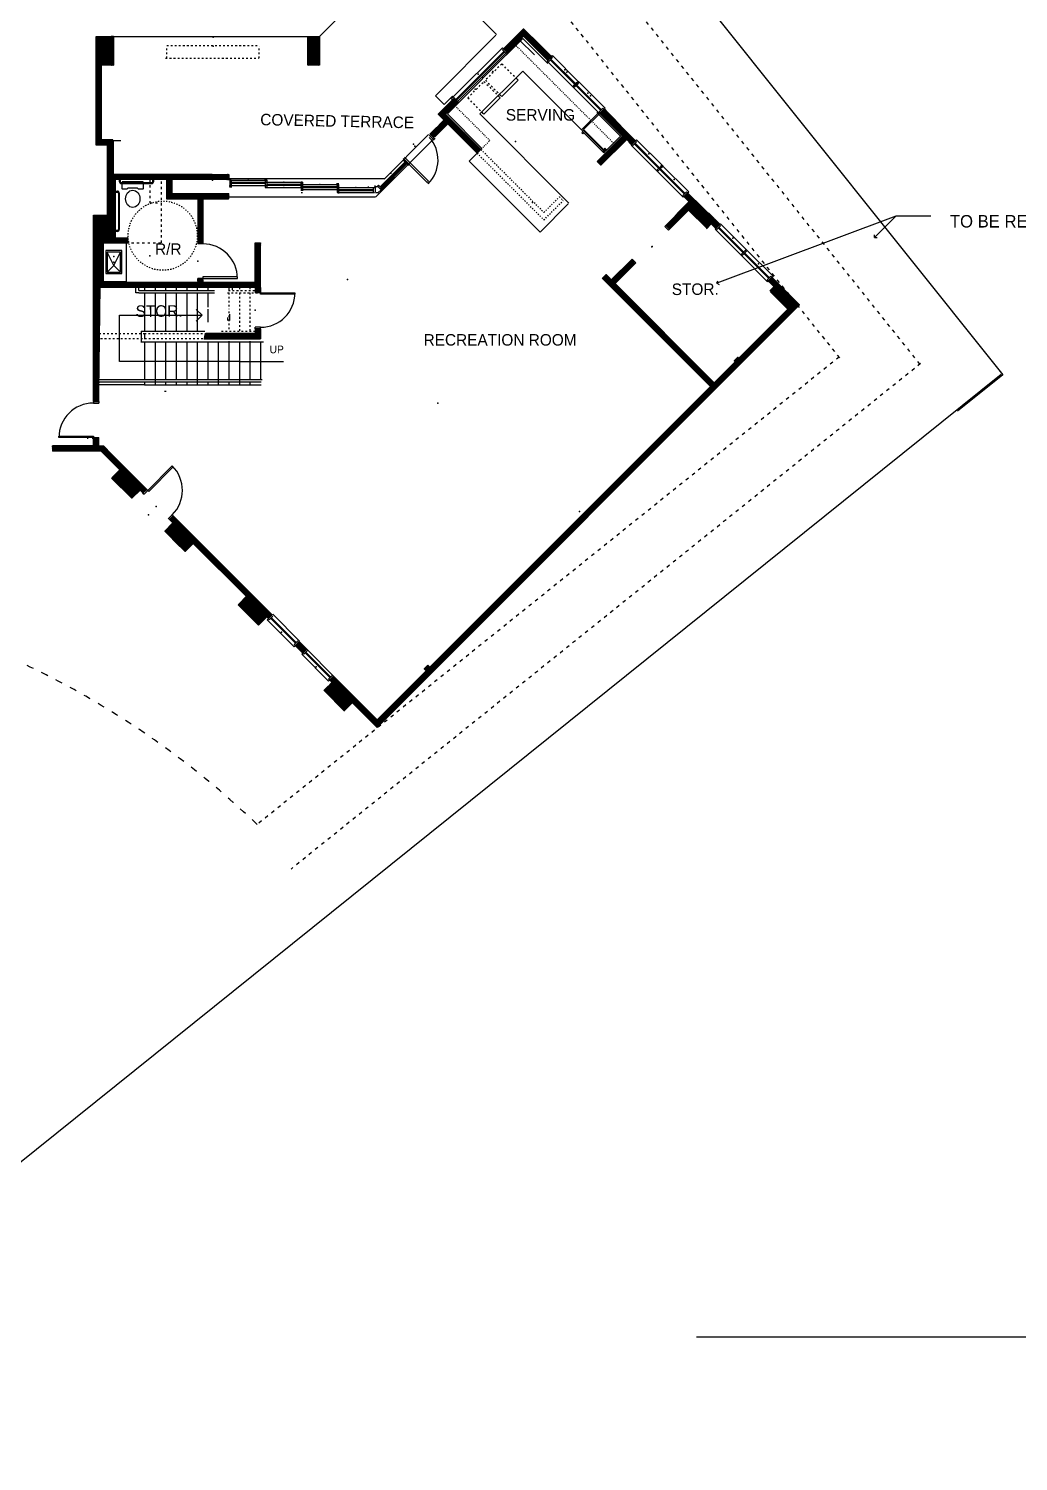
# Model space of a CAD drawing. Extents: x -92740 to -63661, y -15771 to -4391.
# Drawn here: x -70181 to -69149, y -7957 to -6462 of the extents above; entities that cross this region are included whole.
import ezdxf
from ezdxf.enums import TextEntityAlignment as Align

# ---------------------------------------------------------------- set-up
doc = ezdxf.new("R2010")
doc.units = 0
doc.header["$MEASUREMENT"] = 0
doc.linetypes.add('Dashed', pattern=[1, 0.3, -0.4, 0.3])
for name, color, linetype in [('1NOTES', 2, 'Continuous'), ('2NOTES', 1, 'Continuous'), ('B1NOTES', 2, 'Continuous'), ('B1PF', 5, 'Continuous'), ('B1WALLFILL', 1, 'Continuous'), ('B2CABINETS', 3, 'Continuous'), ('B2WALLFILL', 1, 'Continuous'), ('B2WINDOWS', 5, 'Continuous'), ('EXCABINETS', 8, 'Continuous'), ('EXDOORS', 3, 'Continuous'), ('EXWALLS', 1, 'Continuous'), ('EXWINDOW', 5, 'Continuous'), ('NEWALLS1', 1, 'Continuous'), ('NEWINDOW1', 5, 'Continuous'), ('PROPERTY LINES', 1, 'Continuous'), ('SETBACKS', 13, 'Continuous')]:
    doc.layers.add(name, color=color, linetype=linetype)
doc.styles.add('DCADTXTSTYLE1', font='AVG_TP')
doc.linetypes.add('PROPLINE', pattern='A,0,-1,[5,NGUYEN AD.shx,S=0.003774,R=0,X=-1,Y=0],0', length=1)
pattern_1 = [(45, (0, 0), (-0.11048543456, 0.11048543456), []), (-45, (0, 0), (0.11048543456, 0.11048543456), [])]

msp = doc.modelspace()

# ---------------------------------------------------------------- hatches: boundary and pattern name
at = {"layer": 'B1WALLFILL', "linetype": 'Continuous', "ltscale": 12}
h = msp.add_hatch(dxfattribs=at)
h.set_pattern_fill('ansi37', color=1, scale=0.15625, style=0, pattern_type=2)
h.set_pattern_definition(pattern_1)
h.paths.add_polyline_path([(-69939.5, -6686), (-69945, -6686), (-69945, -6727), (-69999.5, -6727), (-69999.5, -6724.5), (-70005, -6724.5), (-70005, -6727), (-70104, -6727), (-70104, -6686), (-70078, -6686), (-70078, -6681), (-70091, -6681), (-70091, -6620), (-70037.5, -6620), (-70037.5, -6640), (-70005, -6640), (-70005, -6685.5), (-69999.5, -6685.5), (-69999.5, -6640), (-69972.5, -6640), (-69972.5, -6634.5), (-70032, -6634.5), (-70032, -6620), (-69972.5, -6620), (-69972.5, -6614.5), (-70093.5, -6614.5), (-70093.5, -6578.5), (-70105.5, -6578.5), (-70105.5, -6500.5), (-70108, -6500.5), (-70108, -6470.5), (-70111, -6470.5), (-70111, -6584), (-70099, -6584), (-70099, -6657), (-70113.8, -6657), (-70113.8, -6851.5), (-70108.3, -6851.5), (-70106.8, -6732.5), (-69945, -6732.5), (-69945, -6736.5), (-69939.5, -6736.5)], flags=0)
h = msp.add_hatch(dxfattribs=at)
h.set_pattern_fill('ansi37', color=1, scale=0.15625, style=0, pattern_type=2)
h.set_pattern_definition(pattern_1)
h.paths.add_polyline_path([(-70108, -6470.5), (-70096, -6470.5), (-70096, -6500.5), (-70108, -6500.5)], flags=0)
h = msp.add_hatch(dxfattribs=at)
h.set_pattern_fill('ansi37', color=1, scale=0.15625, style=0, pattern_type=2)
h.set_pattern_definition(pattern_1)
h.paths.add_polyline_path([(-70096.5, -6470.5), (-70093, -6470.5), (-70093, -6500.5), (-70096.5, -6500.5)], flags=0)
h = msp.add_hatch(dxfattribs=at)
h.set_pattern_fill('ansi37', color=1, scale=0.15625, style=0, pattern_type=2)
h.set_pattern_definition(pattern_1)
h.paths.add_polyline_path([(-69890, -6470.5), (-69878, -6470.5), (-69878, -6500.5), (-69890, -6500.5)], flags=0)
h = msp.add_hatch(dxfattribs=at)
h.set_pattern_fill('ansi37', color=1, scale=0.15625, style=0, pattern_type=2)
h.set_pattern_definition(pattern_1)
h.paths.add_polyline_path([(-69635.9, -6491.7), (-69665, -6462.5), (-69685.9, -6483.5), (-69682, -6487.4), (-69664.8, -6470.2), (-69639.5, -6495.5)], flags=0)
h = msp.add_hatch(dxfattribs=at)
h.set_pattern_fill('ansi37', color=1, scale=0.15625, style=0, pattern_type=2)
h.set_pattern_definition(pattern_1)
h.paths.add_polyline_path([(-69685.9, -6483.5), (-69682.8, -6487.2)], flags=0)
h = msp.add_hatch(dxfattribs=at)
h.set_pattern_fill('ansi37', color=1, scale=0.15625, style=0, pattern_type=2)
h.set_pattern_definition(pattern_1)
h.paths.add_polyline_path([(-69685.9, -6483.5), (-69682.8, -6487.2)], flags=0)
h = msp.add_hatch(dxfattribs=at)
h.set_pattern_fill('ansi37', color=1, scale=0.15625, style=0, pattern_type=2)
h.set_pattern_definition(pattern_1)
h.paths.add_polyline_path([(-69740, -6537.5), (-69698, -6503.3)], flags=0)
h = msp.add_hatch(dxfattribs=at)
h.set_pattern_fill('ansi37', color=1, scale=0.15625, style=0, pattern_type=2)
h.set_pattern_definition(pattern_1)
h.paths.add_polyline_path([(-69738.5, -6536.1), (-69754.1, -6551.7), (-69748, -6557.8), (-69762.6, -6572.4), (-69759, -6576), (-69744, -6561), (-69714, -6591), (-69710.2, -6587.8), (-69746.3, -6551.7), (-69734.8, -6540.2)], flags=0)
h = msp.add_hatch(dxfattribs=at)
h.set_pattern_fill('ansi37', color=1, scale=0.15625, style=0, pattern_type=2)
h.set_pattern_definition(pattern_1)
h.paths.add_polyline_path([(-69580.6, -6546), (-69585, -6550.4), (-69561.2, -6574.1), (-69588.2, -6601.1), (-69584.4, -6605), (-69557.4, -6578), (-69552.4, -6583.7), (-69548.4, -6579.6)], flags=0)
h = msp.add_hatch(dxfattribs=at)
h.set_pattern_fill('ansi37', color=1, scale=0.15625, style=0, pattern_type=2)
h.set_pattern_definition(pattern_1)
h.paths.add_polyline_path([(-69493.8, -6633.8), (-69460, -6666.5), (-69464.4, -6670.9), (-69469.2, -6666.1), (-69473.8, -6670.7), (-69496.3, -6648.3), (-69492.1, -6643.2), (-69497.7, -6637.7)], flags=0)
h = msp.add_hatch(dxfattribs=at)
h.set_pattern_fill('ansi37', color=1, scale=0.15625, style=0, pattern_type=2)
h.set_pattern_definition(pattern_1)
h.paths.add_polyline_path([(-69516.6, -6667.7), (-69512.8, -6671.6), (-69493.1, -6651.9), (-69496, -6648), (-69492.4, -6642.9)], flags=0)
h = msp.add_hatch(dxfattribs=at)
h.set_pattern_fill('ansi37', color=1, scale=0.15625, style=0, pattern_type=2)
h.set_pattern_definition(pattern_1)
h.paths.add_polyline_path([(-69863.6, -7138.2), (-69867.2, -7141.8), (-69865, -7144.5), (-69873.2, -7152.8), (-69852.1, -7173.9), (-69843.6, -7165.4), (-69817.8, -7191.3), (-69377.1, -6750.6), (-69405.8, -6721.8), (-69409.7, -6725.7), (-69403.6, -6731.8), (-69407.9, -6736.1), (-69389.4, -6755.1), (-69466.1, -6831.9), (-69569.6, -6728.4), (-69548.9, -6707.7), (-69552.2, -6703.3), (-69573.5, -6724.5), (-69578.8, -6718.9), (-69582.7, -6722.7), (-69582.9, -6722.9), (-69470, -6835.8), (-69817.8, -7183.5)], flags=0)
h = msp.add_hatch(dxfattribs=at)
h.set_pattern_fill('ansi37', color=1, scale=0.15625, style=0, pattern_type=2)
h.set_pattern_definition(pattern_1)
h.paths.add_polyline_path([(-69945, -6775.5), (-69945, -6780.5), (-69997, -6780.5), (-69998.3, -6786), (-69939.5, -6786), (-69939.5, -6775.5)], flags=0)
h = msp.add_hatch(dxfattribs=at)
h.set_pattern_fill('ansi37', color=1, scale=0.15625, style=0, pattern_type=2)
h.set_pattern_definition(pattern_1)
h.paths.add_polyline_path([(-70156.5, -6897.8), (-70113.8, -6897.8), (-70113.8, -6890.5), (-70108.3, -6890.5), (-70108.5, -6897.8), (-70103.4, -6897.8), (-70058.2, -6943.1), (-70062.1, -6946.9), (-70065.1, -6943.9), (-70073.6, -6952.4), (-70094.5, -6931), (-70086.3, -6922.8), (-70105.7, -6903.3), (-70156.5, -6903.3)], flags=0)
h = msp.add_hatch(dxfattribs=at)
h.set_pattern_fill('ansi37', color=1, scale=0.15625, style=0, pattern_type=2)
h.set_pattern_definition(pattern_1)
h.paths.add_polyline_path([(-70030.6, -6970.7), (-70034.4, -6974.6), (-70030.9, -6978.1), (-70039.4, -6986.7), (-70018.1, -7007.9), (-70009.6, -6999.4), (-69954.2, -7054.8), (-69962.7, -7063.4), (-69941.4, -7084.6), (-69932.9, -7076.1), (-69931.2, -7077.8), (-69927.3, -7074)], flags=0)
at = {"layer": 'B2WALLFILL', "linetype": 'Continuous', "ltscale": 12}
h = msp.add_hatch(dxfattribs=at)
h.set_pattern_fill('ansi37', color=1, scale=0.15625, style=0, pattern_type=2)
h.set_pattern_definition(pattern_1)
h.paths.add_polyline_path([(-70111.5, -6470.5), (-70120.5, -6470.5)], flags=0)
h = msp.add_hatch(dxfattribs=at)
h.set_pattern_fill('ansi37', color=1, scale=0.15625, style=0, pattern_type=2)
h.set_pattern_definition(pattern_1)
h.paths.add_polyline_path([(-69863.3, -7137.9), (-69867.2, -7141.8), (-69865, -7144.5), (-69873.2, -7152.8), (-69852.1, -7173.9), (-69843.6, -7165.4), (-69817.8, -7191.3), (-69377.1, -6750.6), (-69405.8, -6721.8), (-69409.7, -6725.7), (-69403.6, -6731.8), (-69407.9, -6736.1), (-69389.4, -6755.1), (-69440.4, -6806.1), (-69441.4, -6805.1), (-69445.3, -6808.9), (-69444.3, -6810), (-69762.8, -7128.6), (-69764.9, -7126.5), (-69768.8, -7130.4), (-69766.7, -7132.4), (-69817.8, -7183.5)], flags=0)
h = msp.add_hatch(dxfattribs=at)
h.set_pattern_fill('ansi37', color=1, scale=0.15625, style=0, pattern_type=2)
h.set_pattern_definition(pattern_1)
h.paths.add_polyline_path([(-69899.3, -7101.9), (-69903.2, -7105.8), (-69895.2, -7113.8), (-69891.3, -7109.9)], flags=0)

# ---------------------------------------------------------------- linework, layer by layer
at = {"layer": 'B1NOTES', "color": 2, "linetype": 'Continuous', "ltscale": 12}
for p, q in [((-69276.5, -6658), (-69463.5, -6728)), ((-69276.5, -6658), (-69299, -6680.5)), ((-69240, -6658), (-69276.5, -6658))]:
    msp.add_line(p, q, dxfattribs=at)
at = {"layer": 'B1NOTES', "color": 1, "linetype": 'Continuous', "ltscale": 12}
for p, q in [((-69299, -6680.5), (-69299, -6677.7)), ((-69299, -6680.5), (-69296.2, -6680.5)), ((-69463.5, -6728), (-69462.3, -6725.4)), ((-69463.5, -6728), (-69460.9, -6729.2))]:
    msp.add_line(p, q, dxfattribs=at)
at = {"layer": 'B1PF', "color": 5, "linetype": 'Dashed', "ltscale": 6}
for p, q in [((-69687.8, -6499.2), (-69704.8, -6516.2)), ((-69671.5, -6515.5), (-69687.8, -6499.2)), ((-69723.3, -6534.7), (-69706.3, -6517.7)), ((-69706.3, -6517.7), (-69690, -6534)), ((-69704.8, -6516.2), (-69688.5, -6532.5)), ((-69707, -6551), (-69723.3, -6534.7))]:
    msp.add_line(p, q, dxfattribs=at)
at = {"layer": 'B1PF', "color": 5, "linetype": 'Continuous', "ltscale": 2.0004}
for p, q in [((-69670.8, -6516.2), (-69671.5, -6515.5)), ((-69687.8, -6533.2), (-69670.8, -6516.2)), ((-69689.3, -6534.7), (-69706.3, -6551.7)), ((-69690, -6534), (-69689.3, -6534.7)), ((-69688.5, -6532.5), (-69687.8, -6533.2)), ((-69706.3, -6551.7), (-69707, -6551))]:
    msp.add_line(p, q, dxfattribs=at)
at = {"layer": 'B1PF', "color": 5, "linetype": 'Continuous', "ltscale": 12}
for p, q in [((-69602.4, -6567.8), (-69585.4, -6550.9)), ((-69585.4, -6550.9), (-69562.8, -6573.5)), ((-69603.1, -6570), (-69604.1, -6571)), ((-69604.1, -6571), (-69603.1, -6572.1)), ((-69603.8, -6569.3), (-69602.9, -6568.4)), ((-69581.1, -6591.9), (-69603.8, -6569.3)), ((-69603.1, -6572.1), (-69602, -6571)), ((-69602.9, -6568.4), (-69581.6, -6589.7)), ((-69602.4, -6567.8), (-69581.5, -6588.7)), ((-69601.6, -6568.6), (-69602.2, -6569.1)), ((-69562.8, -6573.5), (-69579.7, -6590.5)), ((-69581.1, -6588.4), (-69581.8, -6590.5)), ((-69581.8, -6590.5), (-69581.1, -6591.2)), ((-69580.1, -6587.3), (-69581.1, -6588.4)), ((-69581.1, -6591.2), (-69578.7, -6588.7)), ((-69578.7, -6588.7), (-69580.1, -6587.3)), ((-69580.1, -6590.1), (-69579.7, -6590.5)), ((-69580.3, -6591), (-69581.1, -6591.9)), ((-69580.6, -6590.7), (-69580.3, -6591)), ((-70084, -6694), (-70101, -6694)), ((-70101, -6694), (-70101, -6718)), ((-70084, -6718), (-70084, -6694)), ((-70085.5, -6695.5), (-70099.5, -6695.5)), ((-70099.5, -6695.5), (-70099.5, -6716.5)), ((-70092.5, -6709.5), (-70099.5, -6695.5)), ((-70099.5, -6716.5), (-70092.5, -6709.5)), ((-70092.5, -6709.5), (-70085.5, -6695.5)), ((-70092.5, -6709.5), (-70086.5, -6715.5)), ((-70085.5, -6716.5), (-70085.5, -6695.5)), ((-70101, -6718), (-70084, -6718)), ((-70099.5, -6716.5), (-70085.5, -6716.5))]:
    msp.add_line(p, q, dxfattribs=at)
at = {"layer": 'B1PF', "color": 5, "linetype": 'Continuous', "ltscale": 2.0004}
for p in [(-69697, -6507), (-69715.5, -6525.5)]:
    msp.add_point(p, dxfattribs=at)
at = {"layer": 'B1PF', "color": 5, "linetype": 'Continuous', "ltscale": 2}
for p in [(-69573.4, -6561.5), (-69655.8, -6643.9)]:
    msp.add_point(p, dxfattribs=at)
at = {"layer": 'B1PF', "color": 5, "linetype": 'Continuous', "ltscale": 12}
msp.add_point((-70092.5, -6700), dxfattribs=at)
at = {"layer": 'B1WALLFILL', "color": 1, "linetype": 'Continuous', "ltscale": 12}
msp.add_line((-69653.6, -6489.9), (-69669.1, -6474.4), dxfattribs=at)
at = {"layer": 'B1WALLFILL', "color": 8, "linetype": 'Continuous', "ltscale": 12}
for p, q in [((-70069.5, -6738), (-70069.5, -6732.5)), ((-70066.5, -6738), (-70069.5, -6738)), ((-70066.5, -6735.5), (-70066.5, -6732.5)), ((-70064, -6778), (-70064, -6788.5))]:
    msp.add_line(p, q, dxfattribs=at)
at = {"layer": 'B1WALLFILL', "color": 2, "linetype": 'Continuous', "ltscale": 12}
msp.add_line((-69961.5, -6809.5), (-69915.5, -6809.5), dxfattribs=at)
at = {"layer": 'B2CABINETS', "color": 3, "linetype": 'Continuous', "ltscale": 12}
for p, q in [((-70079.4, -6686.4), (-70103.5, -6686.4)), ((-70103.5, -6687), (-70103.5, -6726.2)), ((-70079.4, -6726.2), (-70079.4, -6687)), ((-70103.5, -6726.2), (-70079.4, -6726.2))]:
    msp.add_line(p, q, dxfattribs=at)
at = {"layer": 'B2CABINETS', "color": 10, "linetype": 'Dashed', "ltscale": 4}
msp.add_circle((-70041.5, -6678.4), 36.1, dxfattribs=at)
at = {"layer": 'B2WALLFILL', "color": 1, "linetype": 'Dashed', "ltscale": 6}
for p in [(-69989, -6480.7), (-69988.7, -6471.5)]:
    msp.add_point(p, dxfattribs=at)
at = {"layer": 'B2WINDOWS', "color": 5, "linetype": 'Continuous', "ltscale": 12}
for p, q in [((-69639.8, -6495.6), (-69640.5, -6496.3)), ((-69640.5, -6496.3), (-69612.9, -6523.9)), ((-69638.8, -6496.6), (-69639.8, -6495.6)), ((-69634.9, -6492.7), (-69638.8, -6496.6)), ((-69637.2, -6495), (-69611.7, -6520.5)), ((-69636.5, -6494.3), (-69610.9, -6519.8)), ((-69635.9, -6491.7), (-69634.9, -6490.6)), ((-69634.9, -6492.7), (-69635.9, -6491.7)), ((-69634.9, -6490.6), (-69607.2, -6518.2)), ((-69612.8, -6522.6), (-69613.5, -6523.3)), ((-69613.5, -6523.3), (-69585.7, -6551.1)), ((-69609.4, -6518.2), (-69613.2, -6522.1)), ((-69613.2, -6522.1), (-69612.2, -6523.2)), ((-69612.2, -6523.2), (-69612.9, -6523.9)), ((-69611.7, -6523.6), (-69612.8, -6522.6)), ((-69607.8, -6519.8), (-69611.7, -6523.6)), ((-69610.1, -6522), (-69584.5, -6547.7)), ((-69609.4, -6518.2), (-69608.3, -6519.3)), ((-69609.4, -6521.3), (-69583.7, -6547)), ((-69608.9, -6518.7), (-69607.8, -6517.6)), ((-69607.8, -6519.8), (-69608.9, -6518.7)), ((-69608.3, -6519.3), (-69607.2, -6518.2)), ((-69607.8, -6517.6), (-69580, -6545.4)), ((-69582.2, -6545.4), (-69586, -6549.3)), ((-69582.2, -6545.4), (-69581.1, -6546.5)), ((-69581.1, -6546.5), (-69580, -6545.4)), ((-69586, -6549.3), (-69585, -6550.4)), ((-69585, -6550.4), (-69585.7, -6551.1)), ((-69552.1, -6583.3), (-69552.8, -6584)), ((-69552.8, -6584), (-69525.1, -6611.6)), ((-69551, -6584.4), (-69552.1, -6583.3)), ((-69547.1, -6580.5), (-69551, -6584.4)), ((-69549.4, -6582.8), (-69523.9, -6608.3)), ((-69548.7, -6582.1), (-69523.2, -6607.6)), ((-69548.2, -6579.4), (-69547.1, -6578.4)), ((-69547.1, -6580.5), (-69548.2, -6579.4)), ((-69547.1, -6578.4), (-69519.5, -6606)), ((-69765.7, -6622.8), (-69790.8, -6597.8)), ((-69764.3, -6621.4), (-69789.3, -6596.4)), ((-69521.6, -6606), (-69520.6, -6604.9)), ((-69520.6, -6604.9), (-69492.7, -6632.7)), ((-69525.5, -6609.9), (-69526.2, -6610.6)), ((-69526.2, -6610.6), (-69498.4, -6638.4)), ((-69521.6, -6606), (-69525.5, -6609.9)), ((-69525.5, -6609.9), (-69524.4, -6610.9)), ((-69524.4, -6610.9), (-69525.5, -6609.9)), ((-69524.4, -6610.9), (-69525.1, -6611.6)), ((-69520.6, -6607), (-69524.4, -6610.9)), ((-69522.9, -6609.3), (-69497.2, -6635)), ((-69522.1, -6608.6), (-69496.4, -6634.3)), ((-69521.6, -6606), (-69520.6, -6607)), ((-69520.6, -6607), (-69521.6, -6606)), ((-69520.6, -6607), (-69519.5, -6606)), ((-69766, -6623.1), (-69764.3, -6621.4)), ((-69494.9, -6632.7), (-69498.7, -6636.6)), ((-69494.9, -6632.7), (-69493.8, -6633.8)), ((-69493.8, -6633.8), (-69492.7, -6632.7)), ((-69498.7, -6636.6), (-69497.7, -6637.7)), ((-69497.7, -6637.7), (-69498.4, -6638.4)), ((-69464.4, -6670.9), (-69465.1, -6671.6)), ((-69465.1, -6671.6), (-69437.2, -6699.5)), ((-69463.4, -6672), (-69464.4, -6670.9)), ((-69459.5, -6668.1), (-69463.4, -6672)), ((-69461.8, -6670.4), (-69436, -6696.2)), ((-69461.1, -6669.7), (-69435.3, -6695.5)), ((-69460.6, -6667), (-69459.5, -6666)), ((-69459.5, -6668.1), (-69460.6, -6667)), ((-69459.5, -6666), (-69431.6, -6693.9)), ((-69433.7, -6693.9), (-69437.6, -6697.8)), ((-69432.6, -6695), (-69436.5, -6698.8)), ((-69433.7, -6693.9), (-69432.6, -6692.8)), ((-69433.7, -6693.9), (-69432.6, -6695)), ((-69432.6, -6695), (-69433.7, -6693.9)), ((-69432.6, -6692.8), (-69404.7, -6720.7)), ((-69432.6, -6695), (-69431.6, -6693.9)), ((-69437.6, -6697.8), (-69438.3, -6698.5)), ((-69438.3, -6698.5), (-69410.4, -6726.4)), ((-69437.6, -6697.8), (-69436.5, -6698.8)), ((-69436.5, -6698.8), (-69437.6, -6697.8)), ((-69436.5, -6698.8), (-69437.2, -6699.5)), ((-69434.9, -6697.2), (-69409.2, -6723)), ((-69434.2, -6696.5), (-69408.5, -6722.3)), ((-69406.9, -6720.7), (-69410.8, -6724.6)), ((-69410.8, -6724.6), (-69409.7, -6725.7)), ((-69406.9, -6720.7), (-69405.8, -6721.8)), ((-69405.8, -6721.8), (-69404.7, -6720.7)), ((-69409.7, -6725.7), (-69410.4, -6726.4)), ((-69931.4, -7078.1), (-69932.5, -7079.2)), ((-69932.5, -7079.2), (-69904.5, -7107.2)), ((-69930.4, -7079.2), (-69931.4, -7078.1)), ((-69930.4, -7079.2), (-69926.5, -7075.3)), ((-69928.8, -7077.6), (-69902.9, -7103.5)), ((-69928.1, -7076.9), (-69902.2, -7102.7)), ((-69926.7, -7073.4), (-69898.8, -7101.4)), ((-69904.5, -7105), (-69900.6, -7101.2)), ((-69904.5, -7105), (-69903.4, -7106.1)), ((-69903.4, -7106.1), (-69904.5, -7107.2)), ((-69894.4, -7115.1), (-69890.5, -7111.2)), ((-69867, -7139.4), (-69892.8, -7113.5)), ((-69866.3, -7138.7), (-69892.1, -7112.8)), ((-69863.3, -7137.9), (-69891.3, -7109.9)), ((-69895.5, -7114.1), (-69896.5, -7115.1)), ((-69868.6, -7143.1), (-69896.5, -7115.1)), ((-69894.4, -7115.1), (-69895.5, -7114.1)), ((-69868.6, -7141), (-69864.7, -7137.1)), ((-69868.6, -7141), (-69867.5, -7142.1)), ((-69867.5, -7142.1), (-69868.6, -7143.1))]:
    msp.add_line(p, q, dxfattribs=at)
msp.add_arc((-69788.9, -6599.4), 34.7, 314.4437, 402.732, dxfattribs=at)
for p in [(-69622.1, -6505.5), (-69619.7, -6507.9), (-69611.3, -6521), (-69598, -6529.6), (-69595, -6532.6), (-69534.4, -6593.2), (-69522.9, -6609), (-69507.7, -6619.9), (-69446.6, -6681), (-69434.8, -6696.8), (-69419.8, -6707.8), (-69917.4, -7092.1), (-69881.5, -7128.1)]:
    msp.add_point(p, dxfattribs=at)
at = {"layer": 'EXCABINETS', "color": 3, "linetype": 'Continuous', "ltscale": 12}
for p, q in [((-69762.6, -6399.1), (-69693.1, -6468.6)), ((-69683, -6490), (-69665.8, -6472.8)), ((-69665.8, -6472.8), (-69639.8, -6498.8)), ((-69710.6, -6551.5), (-69665.8, -6506.7)), ((-69665.8, -6506.7), (-69604.2, -6568.2)), ((-69744.5, -6551.5), (-69731.5, -6538.5)), ((-69708.5, -6587.5), (-69744.5, -6551.5)), ((-69617.6, -6644.5), (-69710.6, -6551.5)), ((-69604.8, -6568.2), (-69587.5, -6551)), ((-69588.5, -6550), (-69563.5, -6575)), ((-69721.8, -6600.8), (-69709, -6588)), ((-69675.5, -6586.5), (-69673.5, -6588.5)), ((-69647.8, -6674.7), (-69721.8, -6600.8)), ((-69618.3, -6645.2), (-69647.8, -6674.7))]:
    msp.add_line(p, q, dxfattribs=at)
at = {"layer": 'EXCABINETS', "color": 5, "linetype": 'Dashed', "ltscale": 3}
for p, q in [((-69571.1, -6581.9), (-69672.8, -6480.2)), ((-69700.2, -6579.2), (-69736.5, -6543)), ((-69563.9, -6574.6), (-69571.1, -6581.9)), ((-69709, -6588), (-69701, -6580))]:
    msp.add_line(p, q, dxfattribs=at)
at = {"layer": 'EXCABINETS', "color": 8, "linetype": 'Continuous', "ltscale": 12}
for p, q in [((-70066.5, -6735.5), (-69987.5, -6735.5)), ((-70066.5, -6738), (-69987.5, -6738)), ((-70060.5, -6732.5), (-70060.5, -6735.5)), ((-70060.5, -6738), (-70060.5, -6778)), ((-70049.5, -6732.5), (-70049.5, -6735.5)), ((-70049.5, -6738), (-70049.5, -6778)), ((-70038.5, -6732.5), (-70038.5, -6735.5)), ((-70038.5, -6738), (-70038.5, -6778)), ((-70027.5, -6732.5), (-70027.5, -6735.5)), ((-70027.5, -6738), (-70027.5, -6778)), ((-70016.5, -6732.5), (-70016.5, -6735.5)), ((-70016.5, -6738), (-70016.5, -6778)), ((-70005.5, -6732.5), (-70005.5, -6735.5)), ((-70005.5, -6738), (-70005.5, -6778)), ((-69994.5, -6732.5), (-69994.5, -6735.5)), ((-69994.5, -6738), (-69994.5, -6753)), ((-69972.5, -6732.5), (-69972.5, -6735.5)), ((-69994.5, -6755), (-69994.5, -6768.5)), ((-69973.8, -6763.8), (-69973.8, -6766.8)), ((-69971.8, -6760.4), (-69971.8, -6766.9)), ((-70064, -6778), (-69997.6, -6778)), ((-70060.5, -6780.5), (-70060.5, -6786.5)), ((-69982.1, -6780.5), (-69944.5, -6780.5)), ((-70064.5, -6789), (-69936.5, -6789)), ((-70060.5, -6789.5), (-70060.5, -6828.5)), ((-70049.5, -6789), (-70049.5, -6834)), ((-70038.5, -6789), (-70038.5, -6828.5)), ((-70027.5, -6789), (-70027.5, -6828.5)), ((-70016.5, -6789.5), (-70016.5, -6828.5)), ((-70005.5, -6789), (-70005.5, -6834)), ((-69994.5, -6789.5), (-69994.5, -6828.5)), ((-69983.5, -6789), (-69983.5, -6834)), ((-69972.5, -6788.5), (-69972.5, -6828.5)), ((-69961.5, -6789), (-69961.5, -6834)), ((-69950.5, -6788.5), (-69950.5, -6828.5)), ((-69939.5, -6789.5), (-69939.5, -6828.5)), ((-70107.5, -6828.5), (-70064.5, -6828.5)), ((-70066.5, -6828.5), (-69972.5, -6828.5)), ((-69973.5, -6828.5), (-69937.8, -6828.5)), ((-70060.5, -6834), (-70108.5, -6834)), ((-70107.5, -6831), (-70065.5, -6831)), ((-70066.5, -6831), (-69972.5, -6831)), ((-70060.5, -6831), (-70060.5, -6834)), ((-70060.5, -6834), (-69972.5, -6834)), ((-70038.5, -6831), (-70038.5, -6834)), ((-70027.5, -6831.5), (-70027.5, -6834)), ((-70016.5, -6831), (-70016.5, -6834)), ((-69994.5, -6831), (-69994.5, -6834)), ((-69973.5, -6834), (-69938.8, -6834)), ((-69972.5, -6831), (-69972.5, -6834)), ((-69972.5, -6831), (-69938.8, -6831)), ((-69950.5, -6831), (-69950.5, -6834))]:
    msp.add_line(p, q, dxfattribs=at)
at = {"layer": 'EXCABINETS', "color": 9, "linetype": 'Dashed', "ltscale": 6}
for p, q in [((-69973.9, -6738), (-69939.9, -6738)), ((-69972.8, -6735.5), (-69938.8, -6735.5)), ((-69972.5, -6738), (-69972.5, -6755)), ((-69969, -6733.2), (-69969, -6736.2)), ((-69961.5, -6732.5), (-69961.5, -6736)), ((-69961.5, -6738), (-69961.5, -6778)), ((-69950.5, -6732.5), (-69950.5, -6735.5)), ((-69950.5, -6738), (-69950.5, -6777.5)), ((-69972.5, -6757.5), (-69972.5, -6777.5)), ((-69980.3, -6778), (-69939.5, -6778))]:
    msp.add_line(p, q, dxfattribs=at)
at = {"layer": 'EXCABINETS', "color": 8, "linetype": 'Dashed', "ltscale": 6}
for p, q in [((-70108, -6780.5), (-70060.3, -6780.5)), ((-70060.5, -6780.5), (-69997.3, -6780.5))]:
    msp.add_line(p, q, dxfattribs=at)
at = {"layer": 'EXCABINETS', "color": 1, "linetype": 'Continuous', "ltscale": 12}
msp.add_line((-69998.5, -6786), (-69939.5, -6786), dxfattribs=at)
at = {"layer": 'EXCABINETS', "color": 3, "linetype": 'Continuous', "ltscale": 12}
msp.add_point((-69707.9, -6513.4), dxfattribs=at)
at = {"layer": 'EXDOORS', "color": 3, "linetype": 'Continuous', "ltscale": 12}
for p, q in [((-69757, -6532.5), (-69693.8, -6469.2)), ((-69748, -6541.5), (-69757, -6532.5)), ((-69739.2, -6532.8), (-69748, -6541.5)), ((-69733, -6539), (-69739.2, -6532.8)), ((-69516.6, -6667.7), (-69517.7, -6668.8)), ((-69517.7, -6668.8), (-69513.8, -6672.7)), ((-69512.8, -6671.6), (-69513.8, -6672.7)), ((-70005, -6685.5), (-70005, -6687)), ((-69999.5, -6687), (-70005, -6687)), ((-69999.5, -6685.5), (-69999.5, -6687)), ((-69552.8, -6703.9), (-69551.7, -6702.8)), ((-69551.7, -6702.8), (-69547.8, -6706.7)), ((-69548.9, -6707.7), (-69547.8, -6706.7)), ((-70005, -6724.5), (-70005, -6723)), ((-69999.5, -6723), (-70005, -6723)), ((-69963.5, -6721.5), (-69999.5, -6721.5)), ((-69999.5, -6721.5), (-69999.5, -6723)), ((-69999.5, -6724.5), (-69999.5, -6723)), ((-69999.5, -6723), (-69963.5, -6723)), ((-69963.5, -6723), (-69963.5, -6721.5)), ((-69945, -6736.5), (-69945, -6738)), ((-69939.5, -6738), (-69945, -6738)), ((-69939.5, -6736.5), (-69939.5, -6738)), ((-69939.5, -6738), (-69903.5, -6738)), ((-69939.5, -6739.5), (-69939.5, -6738)), ((-69903.5, -6739.5), (-69939.5, -6739.5)), ((-69903.5, -6738), (-69903.5, -6739.5)), ((-69945, -6775.5), (-69945, -6774)), ((-69939.5, -6774), (-69945, -6774)), ((-69939.5, -6775.5), (-69939.5, -6774)), ((-70039.5, -6840.5), (-70038, -6840.5)), ((-70113.8, -6851.5), (-70113.8, -6853)), ((-70113.8, -6853), (-70108.3, -6853)), ((-70108.3, -6851.5), (-70108.3, -6853)), ((-70149.8, -6889), (-70149.8, -6887.5)), ((-70149.8, -6887.5), (-70113.8, -6887.5)), ((-70113.8, -6889), (-70149.8, -6889)), ((-70119.8, -6890.5), (-70119.8, -6889)), ((-70114.3, -6890.5), (-70114.3, -6889)), ((-70113.8, -6887.5), (-70113.8, -6889)), ((-70113.8, -6890.5), (-70113.8, -6889)), ((-70113.8, -6889), (-70108.3, -6889)), ((-70108.3, -6890.5), (-70108.3, -6889)), ((-70057.1, -6944.1), (-70031.6, -6918.6)), ((-70031.6, -6918.6), (-70030.6, -6919.7)), ((-70030.6, -6919.7), (-70056.1, -6945.2)), ((-70062.1, -6946.9), (-70061, -6948)), ((-70057.1, -6944.1), (-70061, -6948)), ((-70058.2, -6943.1), (-70057.1, -6944.1)), ((-70056.1, -6945.2), (-70057.1, -6944.1)), ((-70031.6, -6969.6), (-70035.5, -6973.5)), ((-70034.4, -6974.6), (-70035.5, -6973.5)), ((-70030.6, -6970.7), (-70031.6, -6969.6))]:
    msp.add_line(p, q, dxfattribs=at)
at = {"layer": 'EXDOORS', "color": 5, "linetype": 'Continuous', "ltscale": 12}
for p, q in [((-69819.5, -6633.5), (-69816.5, -6633.5)), ((-69813.7, -6630.5), (-69816.9, -6633.6))]:
    msp.add_line(p, q, dxfattribs=at)
at = {"layer": 'EXDOORS', "color": 3, "linetype": 'Continuous', "ltscale": 12}
for centre, radius, start, end in [((-69999.5, -6723), 36, 0, 90), ((-69939.5, -6738), 36, 270, 360), ((-70113.8, -6889), 36, 90, 180), ((-70057.1, -6944.1), 36.1, 315, 405)]:
    msp.add_arc(centre, radius, start, end, dxfattribs=at)
for p in [(-69530.8, -6689.7), (-70054.8, -6699.5), (-70005, -6705), (-69945, -6756), (-70108.3, -6831.5), (-70048.3, -6960.8), (-70056.5, -6969.5)]:
    msp.add_point(p, dxfattribs=at)
at = {"layer": 'EXWALLS', "color": 7, "linetype": 'Continuous', "ltscale": 12}
for p, q in [((-70105.3, -6579.2), (-70093.3, -6579.2)), ((-70097.1, -6579.2), (-70085.1, -6579.2)), ((-70093.3, -6579.2), (-70093.3, -6662.4))]:
    msp.add_line(p, q, dxfattribs=at)
at = {"layer": 'EXWINDOW', "color": 5, "linetype": 'Continuous', "ltscale": 12}
for p in [(-69673.3, -6580.3), (-69754.5, -6853.1)]:
    msp.add_point(p, dxfattribs=at)
at = {"layer": 'NEWALLS1', "color": 1, "linetype": 'Continuous', "ltscale": 12}
for p, q in [((-69767.5, -6360), (-69878, -6470.5)), ((-70111, -6584), (-70111, -6470.5)), ((-70106, -6470.5), (-69878, -6470.5)), ((-70105.5, -6578.5), (-70105.5, -6470.5)), ((-70105, -6500.5), (-70105, -6470.5)), ((-70093, -6470.5), (-70093, -6500.5)), ((-69890, -6500.5), (-69890, -6470.5)), ((-69878, -6470.5), (-69878, -6500.5)), ((-69685.9, -6483.5), (-69665, -6462.5)), ((-69682, -6487.4), (-69665, -6470.4)), ((-69639.8, -6495.6), (-69665.2, -6470.2)), ((-69635.2, -6492.3), (-69665, -6462.5)), ((-69685.9, -6483.5), (-69682, -6487.4)), ((-70093, -6500.5), (-70105, -6500.5)), ((-69878, -6500.5), (-69890, -6500.5)), ((-69639.8, -6495.6), (-69635.9, -6491.7)), ((-69612.8, -6522.6), (-69608.9, -6518.7)), ((-69612.8, -6522.6), (-69612.2, -6523.2)), ((-69612.2, -6523.2), (-69608.3, -6519.3)), ((-69608.9, -6518.7), (-69608.3, -6519.3)), ((-69754.1, -6551.7), (-69739, -6536.6)), ((-69746.3, -6551.7), (-69735.1, -6540.5)), ((-69733.8, -6539.2), (-69744.8, -6550.2)), ((-69739, -6536.6), (-69735.1, -6540.5)), ((-69762.9, -6572.6), (-69748, -6557.8)), ((-69748, -6557.8), (-69754.1, -6551.7)), ((-69710.2, -6587.8), (-69746.3, -6551.7)), ((-69585, -6550.4), (-69581.1, -6546.5)), ((-69561.2, -6574.1), (-69585, -6550.4)), ((-69548.2, -6579.4), (-69581.1, -6546.5)), ((-69762, -6573), (-69763, -6574.1)), ((-69763, -6574.1), (-69759.1, -6578)), ((-69762, -6573), (-69758.1, -6576.9)), ((-69757.7, -6575.3), (-69744.1, -6561.7)), ((-69713.4, -6592.4), (-69744.1, -6561.7)), ((-69561.2, -6574.1), (-69588.2, -6601.1)), ((-70099, -6584), (-70111, -6584)), ((-70093.5, -6578.5), (-70105.5, -6578.5)), ((-70099, -6657), (-70099, -6584)), ((-70093.5, -6614.5), (-70093.5, -6578.5)), ((-69758.1, -6576.9), (-69759.1, -6578)), ((-69713.8, -6591.9), (-69710.2, -6588.3)), ((-69557.4, -6578), (-69584.4, -6605)), ((-69552.1, -6583.3), (-69557.4, -6578)), ((-69552.1, -6583.3), (-69548.2, -6579.4)), ((-69788.5, -6599.5), (-69789.5, -6600.6)), ((-69789.5, -6600.6), (-69785.7, -6604.5)), ((-69788.5, -6599.5), (-69784.6, -6603.4)), ((-69787.4, -6601.7), (-69788.4, -6602.8)), ((-69787.3, -6601.8), (-69788.3, -6602.9)), ((-69784.6, -6603.4), (-69785.7, -6604.5)), ((-69584.4, -6605), (-69588.2, -6601.1)), ((-69990, -6614.5), (-70093.5, -6614.5)), ((-70037.5, -6620), (-70091, -6620)), ((-70091, -6620), (-70091, -6641.9)), ((-70037.5, -6620), (-70037.5, -6634)), ((-69972.5, -6620), (-70032, -6620)), ((-69990, -6614.5), (-69972.5, -6614.5)), ((-69972.5, -6614.5), (-69972.5, -6620.5)), ((-69525.5, -6609.9), (-69521.6, -6606)), ((-69525.5, -6609.9), (-69524.4, -6610.9)), ((-69524.4, -6610.9), (-69520.6, -6607)), ((-69521.6, -6606), (-69520.6, -6607)), ((-70037.5, -6626), (-70037.5, -6640)), ((-70032, -6620.5), (-70032, -6634.5)), ((-70032, -6634.5), (-69972.5, -6634.5)), ((-69972.5, -6640), (-69972.5, -6634.5)), ((-69970, -6620.5), (-69971.5, -6620.5)), ((-69971.5, -6620.5), (-69971.5, -6626)), ((-69970, -6620.5), (-69971.5, -6620.5)), ((-69970, -6622.5), (-69971.5, -6622.5)), ((-69971.5, -6622.5), (-69971.5, -6628)), ((-69970, -6626), (-69971.5, -6626)), ((-69970, -6620.5), (-69970, -6626)), ((-69970, -6622.5), (-69970, -6628)), ((-69933, -6620.5), (-69934.5, -6620.5)), ((-69934.5, -6620.5), (-69934.5, -6626)), ((-69933, -6620.5), (-69934.5, -6620.5)), ((-69933, -6622.5), (-69934.5, -6622.5)), ((-69934.5, -6622.5), (-69934.5, -6628)), ((-69933, -6626), (-69934.5, -6626)), ((-69933, -6620.5), (-69933, -6626)), ((-69933, -6622.5), (-69933, -6628)), ((-69895.5, -6622.5), (-69897, -6622.5)), ((-69897, -6622.5), (-69897, -6628)), ((-69895.5, -6625), (-69897, -6625)), ((-69897, -6625), (-69897, -6630.5)), ((-69895.5, -6625), (-69897, -6625)), ((-69895.5, -6628), (-69897, -6628)), ((-69895.5, -6628), (-69897, -6628)), ((-69895.5, -6630.5), (-69897, -6630.5)), ((-69895.5, -6622.5), (-69895.5, -6628)), ((-69895.5, -6625), (-69895.5, -6630.5)), ((-69858, -6625), (-69859.5, -6625)), ((-69859.5, -6625), (-69859.5, -6630.5)), ((-69858, -6628), (-69859.5, -6628)), ((-69859.5, -6628), (-69859.5, -6633.5)), ((-69858, -6630.5), (-69859.5, -6630.5)), ((-69858, -6633.5), (-69859.5, -6633.5)), ((-69858, -6625), (-69858, -6630.5)), ((-69858, -6628), (-69858, -6633.5)), ((-69497.7, -6637.7), (-69493.8, -6633.8)), ((-69460.6, -6667), (-69493.8, -6633.8)), ((-70091, -6640.5), (-70091, -6662.4)), ((-70037.5, -6640), (-70005, -6640)), ((-70005, -6640), (-70005, -6685.5)), ((-69999.5, -6640), (-69973, -6640)), ((-69999.5, -6640), (-69999.5, -6685.5)), ((-69497.3, -6648.3), (-69516.6, -6667.7)), ((-69492.1, -6643.2), (-69497.7, -6637.7)), ((-69492.1, -6643.2), (-69497.3, -6648.3)), ((-70113.8, -6851.5), (-70113.8, -6657)), ((-70113.8, -6657), (-70099, -6657)), ((-70091, -6662.4), (-70091, -6681)), ((-69493.4, -6652.2), (-69512.8, -6671.6)), ((-69473.8, -6670.7), (-69492.9, -6651.7)), ((-69512.8, -6671.6), (-69516.6, -6667.7)), ((-69469.2, -6666.1), (-69474.3, -6671.3)), ((-69464.4, -6670.9), (-69469.2, -6666.1)), ((-69464.4, -6670.9), (-69460.6, -6667)), ((-70077.9, -6686), (-70104, -6686)), ((-70104, -6686), (-70104, -6727)), ((-70091, -6681), (-70077.5, -6681)), ((-70077.9, -6680.9), (-70090.9, -6680.9)), ((-70078, -6686.1), (-70078, -6681)), ((-69999.5, -6685.5), (-70005, -6685.5)), ((-69945, -6727), (-69945, -6686)), ((-69945, -6686), (-69939.5, -6686)), ((-69939.5, -6732.5), (-69939.5, -6686)), ((-69437.6, -6697.8), (-69433.7, -6693.9)), ((-69436.5, -6698.8), (-69432.6, -6695)), ((-69433.7, -6693.9), (-69432.6, -6695)), ((-69552.8, -6703.9), (-69573.5, -6724.5)), ((-69548.9, -6707.7), (-69569.6, -6728.4)), ((-69548.9, -6707.7), (-69552.8, -6703.9)), ((-69437.6, -6697.8), (-69436.5, -6698.8)), ((-70005, -6724.5), (-70005, -6727)), ((-69999.5, -6724.5), (-70005, -6724.5)), ((-69999.5, -6724.5), (-69999.5, -6727)), ((-69582.9, -6722.9), (-69470, -6835.8)), ((-69582.7, -6722.7), (-69578.8, -6718.9)), ((-69579, -6719), (-69573.5, -6724.5)), ((-69409.7, -6725.7), (-69405.8, -6721.8)), ((-69377.6, -6750.6), (-69406.3, -6721.8)), ((-69377.1, -6750.6), (-69405.8, -6721.8)), ((-69945, -6732.5), (-70108.5, -6732.5)), ((-70108.3, -6851.5), (-70108.3, -6732.5)), ((-70104, -6727), (-70005, -6727)), ((-69999.5, -6727), (-69945, -6727)), ((-69945, -6732.5), (-69945, -6736.5)), ((-69939.5, -6736.5), (-69945, -6736.5)), ((-69939.5, -6732.5), (-69939.5, -6736.5)), ((-69569.6, -6728.4), (-69466.1, -6831.9)), ((-69403.6, -6731.8), (-69409.7, -6725.7)), ((-69403.6, -6731.8), (-69407.9, -6736.1)), ((-69389.4, -6755.1), (-69407.5, -6737)), ((-69817.8, -7191.3), (-69377.1, -6750.6)), ((-70000.5, -6761.5), (-70006.5, -6755.5)), ((-70000.5, -6761.5), (-70006.5, -6767.5)), ((-69466.1, -6831.9), (-69389.4, -6755.1)), ((-69945, -6780.4), (-69996.5, -6780.4)), ((-69939.5, -6775.5), (-69945, -6775.5)), ((-69945, -6775.5), (-69945, -6780.4)), ((-69939.5, -6775.5), (-69939.5, -6785.9)), ((-69817.8, -7183.5), (-69470, -6835.8)), ((-70113.8, -6851.5), (-70108.3, -6851.5)), ((-70113.8, -6897.8), (-70156.5, -6897.8)), ((-70105.7, -6903.3), (-70156, -6903.3)), ((-70113.8, -6897.8), (-70113.8, -6890.5)), ((-70113.8, -6890.5), (-70108.3, -6890.5)), ((-70108.5, -6897.8), (-70103.4, -6897.8)), ((-70108.3, -6897.5), (-70108.3, -6890.5)), ((-70086.3, -6922.8), (-70105.7, -6903.3)), ((-70094.9, -6906.3), (-70103.4, -6897.8)), ((-70094.9, -6906.3), (-70058.1, -6943.1)), ((-70073.6, -6952.4), (-70094.8, -6931.3)), ((-70094.5, -6931), (-70086.8, -6923.3)), ((-70073.6, -6952.4), (-70065.1, -6943.9)), ((-70065.1, -6943.9), (-70063.6, -6945.4)), ((-70063.4, -6945.6), (-70061.8, -6947.2)), ((-70058.2, -6943.1), (-70062.1, -6946.9)), ((-70039.4, -6986.7), (-70030.9, -6978.1)), ((-70035.9, -6973.1), (-70030.9, -6978.1)), ((-70030.6, -6970.7), (-70034.4, -6974.6)), ((-70032.1, -6969.2), (-69927.3, -7074)), ((-70018.1, -7007.9), (-70039.4, -6986.7)), ((-70018.1, -7007.9), (-70009.6, -6999.4)), ((-70009.6, -6999.4), (-69954.2, -7054.8)), ((-69962.7, -7063.4), (-69954.2, -7054.8)), ((-69941.4, -7084.6), (-69962.7, -7063.4)), ((-69941.4, -7084.6), (-69932.9, -7076.1)), ((-69932.9, -7076.1), (-69931.2, -7077.8)), ((-69927.5, -7074.2), (-69931.4, -7078.1)), ((-69899.6, -7102.2), (-69903.4, -7106.1)), ((-69903.2, -7105.8), (-69895.2, -7113.8)), ((-69899.3, -7101.9), (-69891.3, -7109.9)), ((-69891.6, -7110.2), (-69895.5, -7114.1)), ((-69867.8, -7141.3), (-69864.5, -7144.5)), ((-69863.6, -7138.2), (-69867.5, -7142.1)), ((-69863.3, -7137.9), (-69817.8, -7183.5)), ((-69873.4, -7152.9), (-69869, -7148.5)), ((-69873.2, -7152.8), (-69851.8, -7174.3)), ((-69869.4, -7148.9), (-69865, -7144.5)), ((-69852.1, -7173.9), (-69843.6, -7165.4)), ((-69843.4, -7165.6), (-69817.8, -7191.3))]:
    msp.add_line(p, q, dxfattribs=at)
at = {"layer": 'NEWALLS1', "color": 5, "linetype": 'Dashed', "ltscale": 6}
for p, q in [((-70037.2, -6480), (-69941, -6480)), ((-70037.1, -6493.4), (-70037.1, -6480.7)), ((-69940.9, -6493.4), (-69940.9, -6480.7)), ((-70038.5, -6493.4), (-69941.6, -6493.4))]:
    msp.add_line(p, q, dxfattribs=at)
at = {"layer": 'NEWALLS1', "color": 9, "linetype": 'Dashed', "ltscale": 4}
for p, q in [((-69709.5, -6588.5), (-69643.8, -6654.2)), ((-69713.4, -6592.4), (-69643.8, -6662)), ((-69643.8, -6654.2), (-69627.5, -6637.9)), ((-69643.8, -6662), (-69623.6, -6641.8)), ((-69627.5, -6637.9), (-69623.6, -6641.8))]:
    msp.add_line(p, q, dxfattribs=at)
at = {"layer": 'NEWALLS1', "color": 5, "linetype": 'Continuous', "ltscale": 12}
for p, q in [((-70086.8, -6620), (-70086.8, -6622)), ((-70085.8, -6620), (-70086.8, -6620)), ((-70085.8, -6620), (-70085.8, -6622)), ((-70051.8, -6622), (-70051.8, -6620)), ((-70051.8, -6620), (-70050.8, -6620)), ((-70050.8, -6622), (-70050.8, -6620)), ((-70090.8, -6632), (-70088.8, -6632)), ((-70090.8, -6632), (-70090.8, -6633)), ((-70090.8, -6633), (-70088.8, -6633)), ((-70087.8, -6634), (-70087.8, -6672)), ((-70086.8, -6634), (-70086.8, -6672)), ((-70084.8, -6623), (-70052.8, -6623)), ((-70084.8, -6624), (-70052.8, -6624)), ((-69820, -6627), (-69816.5, -6627)), ((-69820, -6627.5), (-69818.8, -6627.5)), ((-69820, -6627.5), (-69820, -6633)), ((-69817.3, -6626.9), (-69813.4, -6630.8)), ((-70088.8, -6673), (-70090.8, -6673)), ((-70090.8, -6674), (-70090.8, -6673)), ((-70088.8, -6674), (-70090.8, -6674))]:
    msp.add_line(p, q, dxfattribs=at)
at = {"layer": 'NEWALLS1', "color": 10, "linetype": 'Dashed', "ltscale": 8}
for p, q in [((-70054.8, -6620), (-70054.8, -6644)), ((-70042.8, -6686), (-70042.8, -6620)), ((-70054.8, -6644), (-70042.8, -6644)), ((-70090.8, -6686), (-70042.8, -6686))]:
    msp.add_line(p, q, dxfattribs=at)
at = {"layer": 'NEWALLS1', "color": 5, "linetype": 'Continuous', "ltscale": 0.03125}
for p, q in [((-70083.3, -6622), (-70083.8, -6622.5)), ((-70083.8, -6623), (-70083.8, -6622.5)), ((-70083.8, -6629.5), (-70083.8, -6624)), ((-70083.8, -6629.5), (-70083.3, -6630)), ((-70083.3, -6622), (-70062.3, -6622)), ((-70078.8, -6630), (-70083.3, -6630)), ((-70077.8, -6629), (-70078.8, -6630)), ((-70067.8, -6629), (-70077.8, -6629)), ((-70066.8, -6630), (-70067.8, -6629)), ((-70062.3, -6630), (-70066.8, -6630)), ((-70061.8, -6622.5), (-70062.3, -6622)), ((-70062.3, -6630), (-70061.8, -6629.5)), ((-70061.8, -6622.5), (-70061.8, -6623)), ((-70061.8, -6624), (-70061.8, -6629.5))]:
    msp.add_line(p, q, dxfattribs=at)
at = {"layer": 'NEWALLS1', "color": 2, "linetype": 'Continuous', "ltscale": 12}
for p, q in [((-70086.5, -6809.5), (-70086.5, -6761.5)), ((-70086.5, -6761.5), (-70000.5, -6761.5)), ((-69961.5, -6809.5), (-70086.5, -6809.5))]:
    msp.add_line(p, q, dxfattribs=at)
at = {"layer": 'NEWALLS1', "color": 8, "linetype": 'Dashed', "ltscale": 6}
msp.add_line((-69999.5, -6785.9), (-70108.2, -6785.9), dxfattribs=at)
at = {"layer": 'NEWALLS1', "color": 5, "linetype": 'Continuous', "ltscale": 8}
for centre, radius, start, end in [((-70088.8, -6634), 2, 0, 90), ((-70088.8, -6634), 1, 0, 90), ((-70084.8, -6622), 2, 180, 270), ((-70084.8, -6622), 1, 180, 270), ((-70052.8, -6622), 1, 270, 360), ((-70052.8, -6622), 2, 270, 360), ((-70088.8, -6672), 1, 270, 360), ((-70088.8, -6672), 2, 270, 360)]:
    msp.add_arc(centre, radius, start, end, dxfattribs=at)
at = {"layer": 'NEWALLS1', "color": 5, "linetype": 'Continuous', "ltscale": 0.03125}
msp.add_ellipse((-70072.8, -6640), major_axis=(0, 9), ratio=0.833333, start_param=4.712389, end_param=10.995574, dxfattribs=at)
at = {"layer": 'NEWALLS1', "color": 1, "linetype": 'Continuous', "ltscale": 12}
for p in [(-69531.2, -6690.1), (-70092.5, -6706), (-69848.7, -6724.2), (-69606.7, -6966.1)]:
    msp.add_point(p, dxfattribs=at)
at = {"layer": 'NEWINDOW1', "color": 5, "linetype": 'Continuous', "ltscale": 12}
for p, q in [((-69740.1, -6535.5), (-69687, -6482.4)), ((-69685.9, -6483.5), (-69687, -6482.4)), ((-69687, -6484.5), (-69685.9, -6483.5)), ((-69687, -6484.5), (-69683.1, -6488.4)), ((-69736.4, -6537.1), (-69685.4, -6486.1)), ((-69735.7, -6537.8), (-69684.7, -6486.8)), ((-69734.4, -6541.2), (-69681.3, -6488.1)), ((-69733.5, -6538), (-69682.8, -6487.2)), ((-69683.1, -6488.4), (-69682, -6487.4)), ((-69682, -6487.4), (-69681.3, -6488.1)), ((-69739, -6536.6), (-69740.1, -6535.5)), ((-69738, -6535.5), (-69739, -6536.6)), ((-69738, -6535.5), (-69734.1, -6539.4)), ((-69734.1, -6539.4), (-69735.1, -6540.5)), ((-69735.1, -6540.5), (-69734.4, -6541.2)), ((-69764.1, -6572.9), (-69810.6, -6619.4)), ((-69762, -6573), (-69763, -6574.1)), ((-69763, -6574.1), (-69762, -6573)), ((-69763, -6574.1), (-69759.1, -6578)), ((-69762, -6573), (-69758.1, -6576.9)), ((-69757.9, -6576.6), (-69819.2, -6637.8)), ((-69758.1, -6576.9), (-69759.1, -6578)), ((-69759.1, -6578), (-69758.1, -6576.9)), ((-69759.1, -6578), (-69758.4, -6578.7)), ((-69758.1, -6576.9), (-69757.4, -6577.6)), ((-69814.7, -6627.4), (-69789.2, -6602)), ((-69786.8, -6602.2), (-69814.2, -6629.7)), ((-69814, -6628.1), (-69788.5, -6602.7)), ((-69813.7, -6630.5), (-69786.2, -6602.9)), ((-69789.5, -6600.6), (-69790.6, -6599.5)), ((-69788.5, -6599.5), (-69789.5, -6598.5)), ((-69788.5, -6599.5), (-69789.5, -6600.6)), ((-69789.5, -6600.6), (-69788.5, -6599.5)), ((-69789.5, -6600.6), (-69785.7, -6604.5)), ((-69788.3, -6602.9), (-69789.4, -6601.8)), ((-69788.5, -6599.5), (-69784.6, -6603.4)), ((-69787.4, -6601.7), (-69788.4, -6602.8)), ((-69788.4, -6602.8), (-69787.4, -6601.7)), ((-69788.4, -6602.8), (-69787.7, -6603.5)), ((-69787.3, -6601.8), (-69788.3, -6600.7)), ((-69787.3, -6601.8), (-69788.3, -6602.9)), ((-69788.3, -6602.9), (-69787.3, -6601.8)), ((-69787.4, -6601.7), (-69786.7, -6602.4)), ((-69784.6, -6603.4), (-69785.7, -6604.5)), ((-69785.7, -6604.5), (-69784.6, -6603.4)), ((-69785.7, -6604.5), (-69784.9, -6605.2)), ((-69784.6, -6603.4), (-69783.9, -6604.1)), ((-69810.5, -6619.2), (-69972.5, -6619.2)), ((-69972, -6620.5), (-69972, -6619)), ((-69934.5, -6620.5), (-69934.5, -6619)), ((-69933, -6620.5), (-69933, -6619)), ((-69970.5, -6620.5), (-69972, -6620.5)), ((-69972, -6620.5), (-69933, -6620.5)), ((-69970.5, -6626), (-69972, -6626)), ((-69972, -6626), (-69933, -6626)), ((-69972, -6626), (-69972, -6627)), ((-69970, -6620.5), (-69971.5, -6620.5)), ((-69971.5, -6620.5), (-69971.5, -6626)), ((-69971.5, -6620.5), (-69970, -6620.5)), ((-69970, -6620.5), (-69971.5, -6620.5)), ((-69971.5, -6620.5), (-69971.5, -6621.5)), ((-69971.5, -6620.5), (-69970, -6620.5)), ((-69970, -6622.5), (-69971.5, -6622.5)), ((-69971.5, -6622.5), (-69971.5, -6628)), ((-69971.5, -6622.5), (-69970, -6622.5)), ((-69970, -6626), (-69971.5, -6626)), ((-69971.5, -6626), (-69971.5, -6627)), ((-69971.5, -6626), (-69970, -6626)), ((-69970.5, -6620.5), (-69970.5, -6626)), ((-69970.5, -6622.7), (-69934.5, -6622.7)), ((-69970.5, -6623.7), (-69934.5, -6623.7)), ((-69970, -6620.5), (-69970, -6626)), ((-69970, -6620.5), (-69970, -6621.5)), ((-69970, -6622.5), (-69970, -6628)), ((-69970, -6626), (-69970, -6627)), ((-69933, -6620.5), (-69934.5, -6620.5)), ((-69934.5, -6620.5), (-69934.5, -6626)), ((-69934.5, -6620.5), (-69933, -6620.5)), ((-69933, -6620.5), (-69934.5, -6620.5)), ((-69934.5, -6620.5), (-69934.5, -6621.5)), ((-69934.5, -6620.5), (-69933, -6620.5)), ((-69933, -6622.5), (-69934.5, -6622.5)), ((-69934.5, -6622.5), (-69895.5, -6622.5)), ((-69934.5, -6622.5), (-69934.5, -6628)), ((-69934.5, -6622.5), (-69933, -6622.5)), ((-69933, -6626), (-69934.5, -6626)), ((-69934.5, -6626), (-69934.5, -6627)), ((-69934.5, -6626), (-69933, -6626)), ((-69934.5, -6628), (-69895.5, -6628)), ((-69934.5, -6628), (-69895.5, -6628)), ((-69933, -6620.5), (-69933, -6626)), ((-69933, -6620.5), (-69933, -6621.5)), ((-69933, -6622.5), (-69933, -6628)), ((-69933, -6624.7), (-69897, -6624.7)), ((-69933, -6625.7), (-69897, -6625.7)), ((-69933, -6626), (-69933, -6627)), ((-69895.5, -6622.5), (-69897, -6622.5)), ((-69897, -6622.5), (-69897, -6628)), ((-69897, -6622.5), (-69895.5, -6622.5)), ((-69897, -6625), (-69897, -6623.5)), ((-69895.5, -6625), (-69897, -6625)), ((-69897, -6625), (-69858, -6625)), ((-69897, -6625), (-69897, -6630.5)), ((-69897, -6625), (-69895.5, -6625)), ((-69895.5, -6625), (-69897, -6625)), ((-69897, -6625), (-69897, -6626)), ((-69897, -6625), (-69895.5, -6625)), ((-69897, -6628), (-69897, -6626.5)), ((-69895.5, -6628), (-69897, -6628)), ((-69897, -6628), (-69858, -6628)), ((-69897, -6628), (-69895.5, -6628)), ((-69895.5, -6628), (-69897, -6628)), ((-69897, -6628), (-69897, -6629)), ((-69897, -6628), (-69895.5, -6628)), ((-69895.5, -6630.5), (-69897, -6630.5)), ((-69897, -6630.5), (-69897, -6631.5)), ((-69897, -6630.5), (-69895.5, -6630.5)), ((-69897, -6633.5), (-69895.5, -6633.5)), ((-69895.5, -6622.5), (-69895.5, -6628)), ((-69895.5, -6625), (-69895.5, -6623.5)), ((-69895.5, -6625), (-69895.5, -6630.5)), ((-69895.5, -6625), (-69895.5, -6626)), ((-69895.5, -6628), (-69895.5, -6626.5)), ((-69895.5, -6627.2), (-69859.5, -6627.2)), ((-69895.5, -6628), (-69895.5, -6629)), ((-69895.5, -6628.2), (-69859.5, -6628.2)), ((-69895.5, -6630.2), (-69859.5, -6630.2)), ((-69895.5, -6630.5), (-69895.5, -6631.5)), ((-69859.5, -6625), (-69859.5, -6623.5)), ((-69858, -6625), (-69859.5, -6625)), ((-69859.5, -6625), (-69859.5, -6630.5)), ((-69859.5, -6625), (-69858, -6625)), ((-69859.5, -6628), (-69859.5, -6626.5)), ((-69858, -6628), (-69859.5, -6628)), ((-69859.5, -6628), (-69820.5, -6628)), ((-69859.5, -6628), (-69859.5, -6633.5)), ((-69859.5, -6628), (-69858, -6628)), ((-69858, -6630.5), (-69859.5, -6630.5)), ((-69859.5, -6630.5), (-69859.5, -6631.5)), ((-69859.5, -6630.5), (-69858, -6630.5)), ((-69858, -6633.5), (-69859.5, -6633.5)), ((-69859.5, -6633.5), (-69820.5, -6633.5)), ((-69859.5, -6633.5), (-69858, -6633.5)), ((-69858, -6625), (-69858, -6623.5)), ((-69858, -6625), (-69858, -6630.5)), ((-69858, -6628), (-69858, -6626.5)), ((-69858, -6628), (-69858, -6633.5)), ((-69858, -6630.2), (-69822, -6630.2)), ((-69858, -6630.5), (-69858, -6631.5)), ((-69858, -6631.2), (-69822, -6631.2)), ((-69858, -6633.5), (-69858, -6634.5)), ((-69827, -6627), (-69827, -6628)), ((-69822, -6628), (-69822, -6633.5)), ((-69822, -6628), (-69820.5, -6628)), ((-69822, -6633.5), (-69820.5, -6633.5)), ((-69820.4, -6626.8), (-69819.7, -6627.5)), ((-69820, -6627.5), (-69820, -6626)), ((-69816.3, -6625.8), (-69817.3, -6626.9)), ((-69816.3, -6625.8), (-69812.4, -6629.7)), ((-69812.4, -6629.7), (-69813.4, -6630.8)), ((-69819.5, -6638.2), (-69972.5, -6638.2))]:
    msp.add_line(p, q, dxfattribs=at)
for p in [(-69712.5, -6510), (-69779.8, -6582.8), (-69778.5, -6585.1), (-69803.5, -6613.1), (-69989.5, -6620.5), (-69952.5, -6620.5), (-69915, -6622.5), (-69915, -6628), (-69877.5, -6625), (-69877.5, -6628), (-69840, -6628)]:
    msp.add_point(p, dxfattribs=at)
at = {"layer": 'PROPERTY LINES', "color": 6, "linetype": 'PROPLINE', "ltscale": 240}
for p, q in [((-70406.4, -5269.7), (-69164.9, -6823.7)), ((-69166.7, -6823.4), (-70578.7, -7956.9))]:
    msp.add_line(p, q, dxfattribs=at)
at = {"layer": 'PROPERTY LINES', "color": 1, "linetype": 'Continuous', "ltscale": 12}
msp.add_line((-69484.6, -7827), (-68562, -7827), dxfattribs=at)
at = {"layer": 'SETBACKS', "color": 5, "linetype": 'Dashed', "ltscale": 12}
for p, q in [((-69251.5, -6812.4), (-70270.5, -5536.9)), ((-69250.7, -6811.8), (-69907.6, -7339.1))]:
    msp.add_line(p, q, dxfattribs=at)
at = {"layer": 'SETBACKS', "color": 1, "linetype": 'Dashed', "ltscale": 12}
for p, q in [((-69335.1, -6805.9), (-70033.9, -5931.2)), ((-69335.8, -6805.1), (-69943, -7292.6))]:
    msp.add_line(p, q, dxfattribs=at)
at = {"layer": 'SETBACKS', "color": 13, "linetype": 'Continuous', "ltscale": 12}
msp.add_line((-69164.9, -6823.7), (-69212.2, -6861.5), dxfattribs=at)
at = {"layer": 'SETBACKS', "color": 1, "linetype": 'Dashed', "ltscale": 24}
msp.add_arc((-70578.7, -7956.9), 919.5, 46.2636, 120.8925, dxfattribs=at)

# ---------------------------------------------------------------- texts
at = {"layer": '1NOTES', "color": 1, "linetype": 'Continuous', "ltscale": 12, "style": 'DCADTXTSTYLE1'}
msp.add_text('COVERED TERRACE', height=12, rotation=-1.1731, dxfattribs=at).set_placement((-69939.9, -6566.8), align=Align.BOTTOM_LEFT)
at = {"layer": '2NOTES', "color": 1, "linetype": 'Continuous', "ltscale": 12, "style": 'DCADTXTSTYLE1'}
for p in [(-69461.4, -6728.1), (-70020.8, -6750.9)]:
    msp.add_text('STOR.', height=12, rotation=360.3147, dxfattribs=at).set_placement(p, align=Align.TOP_RIGHT)
at = {"layer": 'B1NOTES', "color": 1, "linetype": 'Continuous', "ltscale": 12, "style": 'DCADTXTSTYLE1'}
for s, p in [('SERVING', (-69683.5, -6562)), ('R/R', (-70049.5, -6702)), ('RECREATION ROOM', (-69769.3, -6796.7))]:
    msp.add_text(s, height=12, dxfattribs=at).set_placement(p, align=Align.BOTTOM_LEFT)
at = {"layer": 'B1NOTES', "color": 3, "linetype": 'Continuous', "ltscale": 12, "style": 'DCADTXTSTYLE1'}
for s, height, p in [('TO BE REMOVED', 13, (-69220.2, -6673.8)), ('UP', 8, (-69930, -6803.5))]:
    msp.add_text(s, height=height, dxfattribs=at).set_placement(p, align=Align.BOTTOM_LEFT)

doc.saveas('drawing.dxf')
